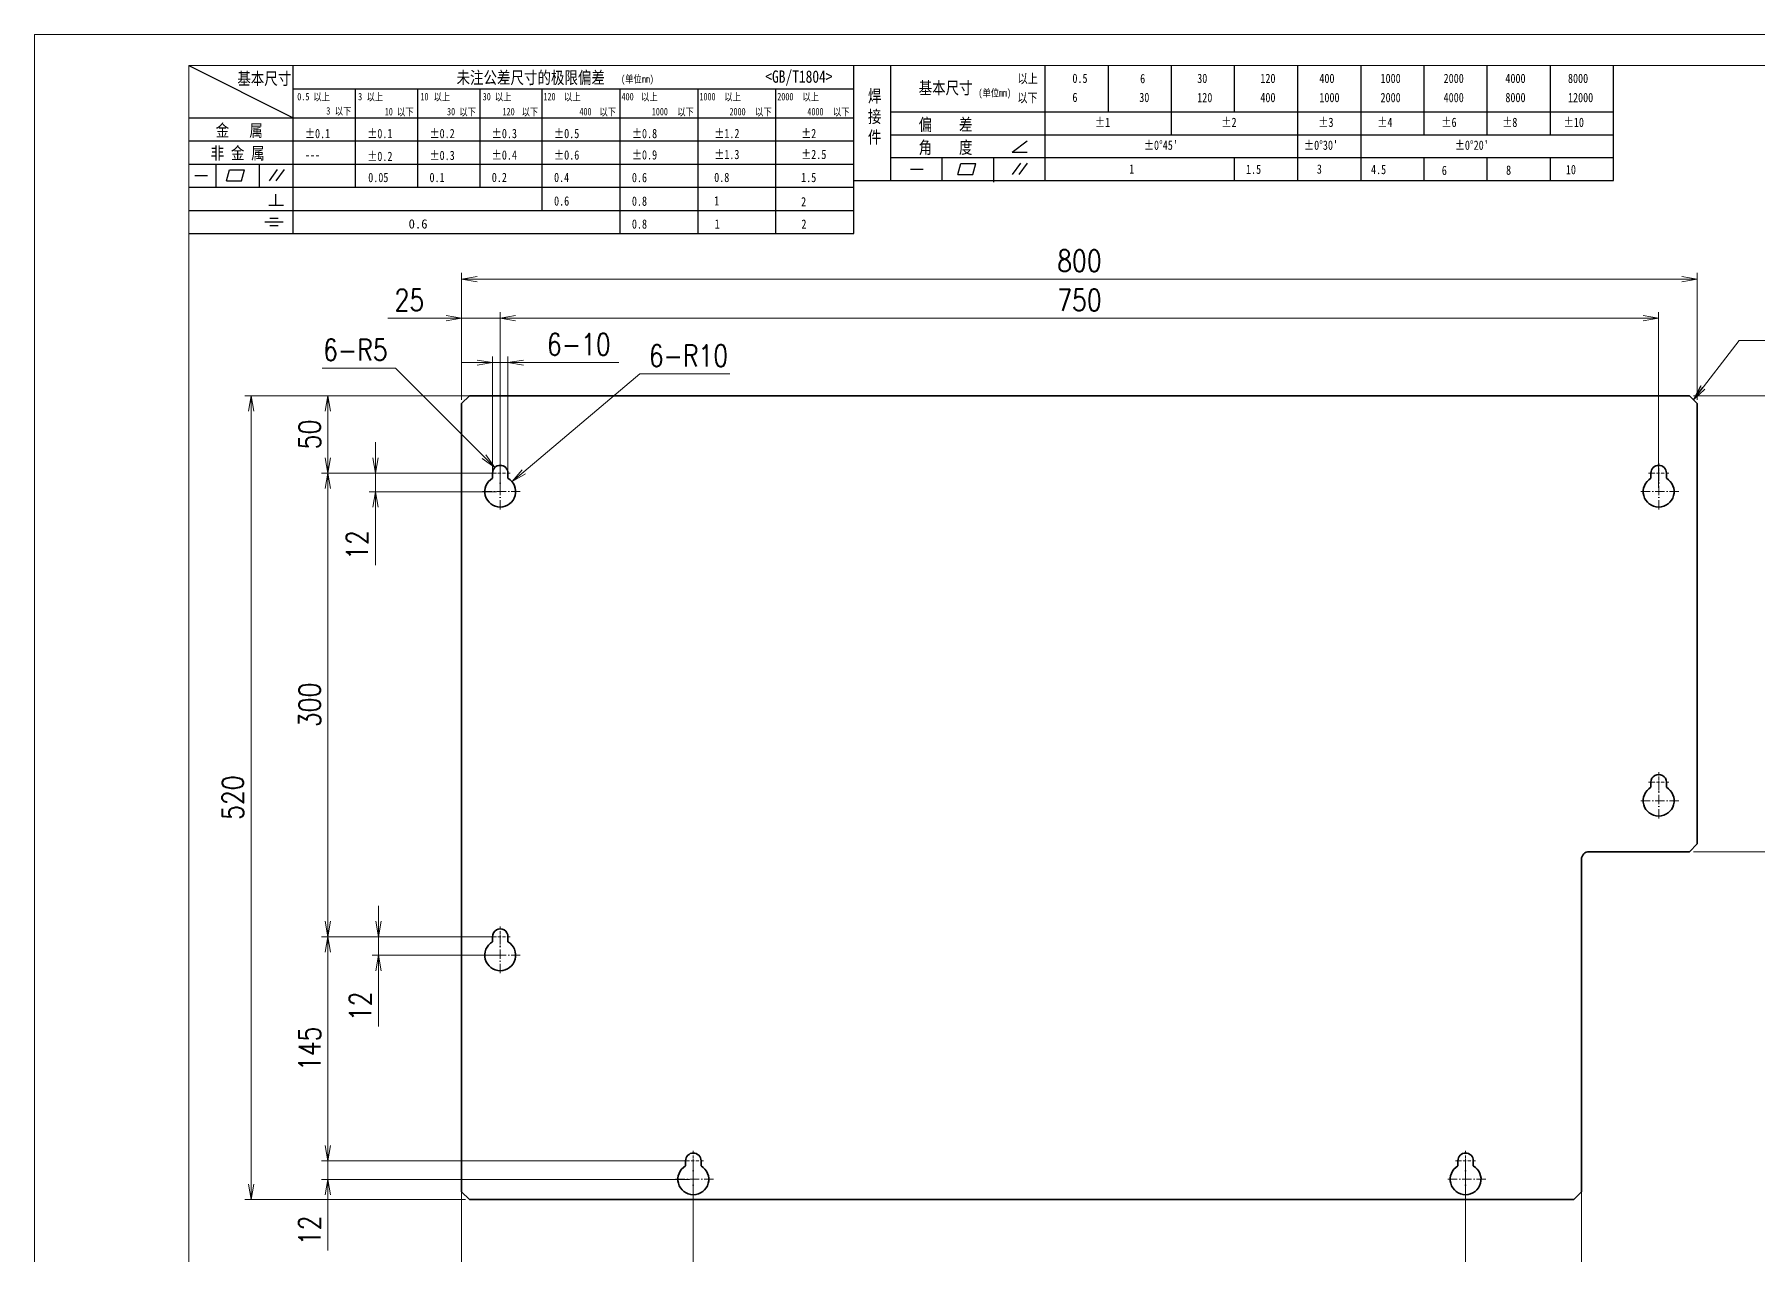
# Model space of a CAD drawing. Header units: millimetres. Extents: x 1333 to 190452, y -42879 to -5704.
# Drawn here: x 186973 to 188089, y -17362 to -16573 of the extents above; entities that cross this region are included whole.
import ezdxf

# ---------------------------------------------------------------- set-up
doc = ezdxf.new("R2010")
doc.units = ezdxf.units.MM
doc.header["$LTSCALE"] = 0.5
doc.linetypes.add('AM_ISO08W050x2', pattern=[9, 6, -0.75, 1.5, -0.75])
doc.linetypes.add('DASHDOT', pattern=[18.5, 12, -3, 0.5, -3])
for name, color, linetype, lineweight in [('中心线', 2, 'AM_ISO08W050x2', 18), ('图框', 7, 'Continuous', 18), ('标注线', 3, 'Continuous', 18)]:
    doc.layers.add(name, color=color, linetype=linetype, lineweight=lineweight)
doc.layers.add('图\\M+19E79\\M+195B6\\M+18E9A', color=7, linetype='Continuous')
doc.layers.add('打印-禁用', color=7, linetype='Continuous', lineweight=15, plot=False)
doc.styles.add('DIM', font='romans.shx', dxfattribs={"width": 0.8, "bigfont": 'bigfont.shx'})
doc.styles.add('国标', font='simfang.ttf', dxfattribs={"width": 0.8})
doc.dimstyles.new('DEH 1-4', dxfattribs={"dimscale": 4, "dimtxt": 3.5, "dimasz": 2.5, "dimexe": 1, "dimexo": 0.625, "dimgap": 1.2, "dimtad": 1, "dimdsep": 46, "dimtxsty": 'DIM', "dimblk": 'OPEN', "dimcen": 0, "dimclrd": 8, "dimclre": 8, "dimclrt": 2, "dimazin": 2, "dimtfac": 0.5, "dimtmove": 0, "dimatfit": 3, "dimldrblk": 'OPEN', "dimfxl": 0, "dimtolj": 2, "dimlwd": 18, "dimlwe": 18, "dimarcsym": 0})
doc.dimstyles.new('DEH 1-4$4', dxfattribs={"dimscale": 4, "dimtxt": 3.5, "dimasz": 2.5, "dimexe": 1, "dimexo": 0.625, "dimgap": 1.2, "dimtad": 1, "dimtoh": 1, "dimdsep": 46, "dimtxsty": 'DIM', "dimblk": 'OPEN', "dimcen": 0, "dimclrd": 8, "dimclre": 8, "dimclrt": 2, "dimazin": 2, "dimtfac": 0.5, "dimtofl": 0, "dimtmove": 0, "dimatfit": 3, "dimldrblk": 'OPEN', "dimfxl": 0, "dimtolj": 2, "dimlwd": 18, "dimlwe": 18, "dimarcsym": 0})

# ---------------------------------------------------------------- blocks, each defined once
blk = doc.blocks.new('GZDEH零件A3图框V01版')
at = {"layer": '图\\M+19E79\\M+195B6\\M+18E9A', "color": 9}
for p, q in [((2882.49, -1554.46), (2899.37, -1562.92)), ((2899.37, -1581.67), (2899.37, -1554.46)), ((2990.09, -1581.67), (2990.09, -1554.46)), ((2996.09, -1573.08), (2996.09, -1554.46)), ((3021.09, -1561.98), (3021.09, -1554.46)), ((3031.31, -1561.98), (3031.31, -1554.46)), ((3041.53, -1561.98), (3041.53, -1554.46)), ((3051.75, -1561.98), (3051.75, -1554.46)), ((3061.98, -1561.98), (3061.98, -1554.46)), ((3072.2, -1561.98), (3072.2, -1554.46)), ((3082.42, -1561.98), (3082.42, -1554.46)), ((3092.64, -1561.98), (3092.64, -1554.46)), ((3102.86, -1561.98), (3102.86, -1554.46)), ((3113.09, -1573.08), (3113.09, -1554.46)), ((2899.37, -1558.24), (2990.09, -1558.24)), ((2909.45, -1574.17), (2909.45, -1558.24)), ((2919.53, -1574.17), (2919.53, -1558.24)), ((2929.61, -1574.17), (2929.61, -1558.24)), ((2939.69, -1577.92), (2939.69, -1558.24)), ((2952.29, -1581.67), (2952.29, -1558.24)), ((2964.89, -1581.67), (2964.89, -1558.24)), ((2977.49, -1581.67), (2977.49, -1558.24)), ((2882.49, -1562.92), (2990.09, -1562.92)), ((2996.09, -1561.98), (3113.09, -1561.98)), ((3021.09, -1573.08), (3021.09, -1561.98)), ((3041.53, -1565.68), (3041.53, -1561.98)), ((3061.98, -1573.08), (3061.98, -1561.98)), ((3072.2, -1573.08), (3072.2, -1561.98)), ((3082.42, -1565.68), (3082.42, -1561.98)), ((3092.64, -1565.68), (3092.64, -1561.98)), ((3102.86, -1565.68), (3102.86, -1561.98)), ((2882.49, -1566.67), (2990.09, -1566.67)), ((2996.09, -1565.68), (3113.09, -1565.68)), ((3015.75, -1568.51), (3018.15, -1566.66)), ((2996.09, -1569.38), (3113.09, -1569.38)), ((3004.42, -1573.08), (3004.42, -1569.38)), ((3012.75, -1573.08), (3012.75, -1569.38)), ((3015.75, -1568.51), (3018.15, -1568.51)), ((3051.75, -1573.08), (3051.75, -1569.38)), ((3082.42, -1573.08), (3082.42, -1569.48)), ((3092.64, -1573.08), (3092.64, -1569.38)), ((3102.86, -1573.08), (3102.86, -1569.38)), ((2882.49, -1570.42), (2990.09, -1570.42)), ((2883.43, -1572.27), (2885.49, -1572.27)), ((2886.92, -1574.12), (2886.92, -1570.42)), ((2888.59, -1573.16), (2889.07, -1571.37)), ((2889.07, -1571.37), (2891.48, -1571.37)), ((2891, -1573.16), (2891.48, -1571.37)), ((2893.91, -1574.12), (2893.91, -1570.42)), ((2895.52, -1573.16), (2896.85, -1571.3)), ((2896.6, -1573.16), (2897.94, -1571.3)), ((2999.26, -1571.23), (3001.32, -1571.23)), ((3006.97, -1572.12), (3007.45, -1570.33)), ((3006.97, -1572.12), (3009.39, -1572.12)), ((3007.45, -1570.33), (3009.86, -1570.33)), ((3009.39, -1572.12), (3009.86, -1570.33)), ((3015.81, -1572.12), (3017.15, -1570.26)), ((3016.89, -1572.12), (3018.23, -1570.26)), ((2882.49, -1574.17), (2990.09, -1574.17)), ((2888.59, -1573.16), (2891, -1573.16)), ((2896.58, -1577.05), (2896.58, -1575.28)), ((2990.09, -1573.08), (3113.09, -1573.08)), ((3012.75, -1573.33), (3012.75, -1573.08)), ((2882.49, -1577.92), (2990.09, -1577.92)), ((2895.42, -1577.05), (2897.81, -1577.05)), ((2894.79, -1579.77), (2897.77, -1579.77)), ((2895.57, -1579.17), (2896.92, -1579.17)), ((2895.57, -1580.37), (2896.93, -1580.37)), ((2882.49, -1581.67), (2990.09, -1581.67))]:
    blk.add_line(p, q, dxfattribs=at)
at = {"layer": '图框', "linetype": 'Continuous'}
for p, q in [((2882.49, -1554.46), (2882.49, -1832.96)), ((3272.49, -1554.46), (2882.49, -1554.46))]:
    blk.add_line(p, q, dxfattribs=at)
at = {"layer": '打印-禁用', "linetype": 'Continuous'}
for p, q in [((2857.49, -1549.46), (2857.49, -1846.46)), ((3277.49, -1549.46), (2857.49, -1549.46))]:
    blk.add_line(p, q, dxfattribs=at)
at = {"layer": '图\\M+19E79\\M+195B6\\M+18E9A', "color": 9, "style": '国标', "width": 0.8}
for s, height, p in [('基本尺寸', 2, (2890.33, -1557.58)), ('未注公差尺寸的极限偏差', 2, (2925.81, -1557.44)), ('<GB/T1804>', 2, (2975.78, -1557.27)), ('以上', 1.5, (3016.64, -1557.33)), ('0.5', 1.5, (3025.49, -1557.3)), ('6', 1.5, (3036.45, -1557.34)), ('30', 1.5, (3045.69, -1557.31)), ('120', 1.5, (3055.91, -1557.31)), ('400', 1.5, (3065.46, -1557.31)), ('1000', 1.5, (3075.36, -1557.31)), ('2000', 1.5, (3085.57, -1557.31)), ('4000', 1.5, (3095.57, -1557.31)), ('8000', 1.5, (3105.7, -1557.31)), ('30', 1.2, (2930.04, -1560.11)), ('基本尺寸', 2, (3000.6, -1559.1)), ('以下', 1.5, (3016.58, -1560.43)), ('6', 1.5, (3025.49, -1560.38)), ('30', 1.5, (3036.31, -1560.39)), ('120', 1.5, (3045.69, -1560.41)), ('400', 1.5, (3055.91, -1560.41)), ('1000', 1.5, (3065.46, -1560.41)), ('2000', 1.5, (3075.36, -1560.41)), ('4000', 1.5, (3085.57, -1560.41)), ('8000', 1.5, (3095.57, -1560.41)), ('12000', 1.5, (3105.7, -1560.41)), ('金   属', 2, (2886.82, -1565.98)), ('±0.1', 1.5, (2901.27, -1566.23)), ('±0.1', 1.5, (2911.35, -1566.23)), ('±0.2', 1.5, (2921.43, -1566.23)), ('±0.3', 1.5, (2931.51, -1566.23)), ('±0.5', 1.5, (2941.59, -1566.23)), ('±0.8', 1.5, (2954.19, -1566.23)), ('±1.2', 1.5, (2967.51, -1566.23)), ('±2', 1.5, (2981.58, -1566.23)), ('偏    差', 2, (3000.6, -1565.04)), ('±1', 1.5, (3029.16, -1564.42)), ('±2', 1.5, (3049.61, -1564.42)), ('±3', 1.5, (3065.3, -1564.42)), ('±4', 1.5, (3074.85, -1564.42)), ('±6', 1.5, (3085.22, -1564.42)), ('±8', 1.5, (3095.06, -1564.42)), ('±10', 1.5, (3105.02, -1564.42)), ('非 金 属', 2, (2886.02, -1569.65)), ('角    度', 2, (3000.6, -1568.74)), ("±0%%D45'", 1.5, (3037.06, -1568.12)), ("±0%%D30'", 1.5, (3062.98, -1568.12)), ("±0%%D20'", 1.5, (3087.38, -1568.12)), ('---', 1.5, (2901.27, -1569.65)), ('±0.2', 1.5, (2911.35, -1569.92)), ('±0.3', 1.5, (2921.43, -1569.77)), ('±0.4', 1.5, (2931.51, -1569.71)), ('±0.6', 1.5, (2941.59, -1569.71)), ('±0.9', 1.5, (2954.19, -1569.68)), ('±1.3', 1.5, (2967.51, -1569.62)), ('±2.5', 1.5, (2981.58, -1569.61)), ('0.1', 1.5, (2921.43, -1573.34)), ('0.2', 1.5, (2931.51, -1573.33)), ('0.4', 1.5, (2941.59, -1573.33)), ('0.6', 1.5, (2954.19, -1573.35)), ('0.8', 1.5, (2967.51, -1573.33)), ('1.5', 1.5, (2981.58, -1573.34)), ('1', 1.5, (3034.69, -1571.98)), ('1.5', 1.5, (3053.59, -1572.01)), ('3', 1.5, (3065.05, -1571.98)), ('4.5', 1.5, (3073.82, -1572.05)), ('6', 1.5, (3085.28, -1572.19)), ('8', 1.5, (3095.68, -1572.15)), ('10', 1.5, (3105.36, -1572.06)), ('0.6', 1.5, (2941.59, -1577.14)), ('0.8', 1.5, (2954.19, -1577.17)), ('1', 1.5, (2967.51, -1577.12)), ('2', 1.5, (2981.58, -1577.26)), ('0.8', 1.5, (2954.19, -1580.87)), ('1', 1.5, (2967.59, -1580.86)), ('2', 1.5, (2981.62, -1580.89))]:
    blk.add_text(s, height=height, dxfattribs=at).set_placement(p)
at = {"layer": '图\\M+19E79\\M+195B6\\M+18E9A', "color": 9, "lineweight": 15, "style": '国标', "width": 0.8}
for s, p in [('(单位mm)', (2952.44, -1557.27)), ('0.5', (2900.03, -1560.11)), ('以上', (2902.64, -1560.16)), ('3', (2909.88, -1560.11)), ('以上', (2911.25, -1560.16)), ('10', (2919.96, -1560.11)), ('以上', (2922.09, -1560.16)), ('以上', (2932.02, -1560.16)), ('120', (2939.88, -1560.11)), ('以上', (2943.21, -1560.16)), ('400', (2952.52, -1560.11)), ('以上', (2955.68, -1560.16)), ('1000', (2965.12, -1560.11)), ('以上', (2969.16, -1560.16)), ('2000', (2977.72, -1560.11)), ('以上', (2981.8, -1560.16)), ('(单位mm)', (3010.27, -1559.51)), ('3', (2904.73, -1562.41)), ('以下', (2906.1, -1562.46)), ('10', (2914.19, -1562.54)), ('以下', (2916.18, -1562.59)), ('30', (2924.27, -1562.54)), ('以下', (2926.26, -1562.59)), ('120', (2933.26, -1562.54)), ('以下', (2936.34, -1562.59)), ('400', (2945.7, -1562.54)), ('以下', (2948.94, -1562.59)), ('1000', (2957.41, -1562.54)), ('以下', (2961.54, -1562.59)), ('2000', (2969.99, -1562.54)), ('以下', (2974.14, -1562.59)), ('4000', (2982.59, -1562.54)), ('以下', (2986.74, -1562.59))]:
    blk.add_text(s, height=1.2, dxfattribs=at).set_placement(p)
at = {"layer": '图\\M+19E79\\M+195B6\\M+18E9A', "color": 9, "lineweight": 13, "style": '国标'}
blk.add_text('0.6', height=1.5, dxfattribs=at).set_placement((2918.05, -1580.85))
at = {"layer": '图\\M+19E79\\M+195B6\\M+18E9A', "color": 9, "insert": (2992.39, -1558.41), "char_height": 2, "width": 3.1877, "attachment_point": 1, "style": '国标'}
blk.add_mtext('焊\\P接\\P件', dxfattribs=at)
at = {"layer": '图\\M+19E79\\M+195B6\\M+18E9A', "color": 9, "insert": (2911.51, -1573.37), "char_height": 1.5, "attachment_point": 7, "style": '国标'}
blk.add_mtext_dynamic_manual_height_columns('0.05', width=5.1982, gutter_width=12.5, heights=[0], dxfattribs=at)
blk = doc.blocks.new('DEH A3')
at = {"layer": '图框'}
blk.add_blockref('GZDEH零件A3图框V01版', (-2857.49, 1846.46), dxfattribs=at)
blk = doc.blocks.new('_Open')
at = {"color": 0, "linetype": 'ByBlock', "lineweight": -2}
for p, q in [((-1, 0.17), (0, 0)), ((-1, -0.17), (0, 0)), ((0, 0), (-1, 0))]:
    blk.add_line(p, q, dxfattribs=at)
blk = doc.blocks.new('*D179')
at = {"layer": 'Defpoints', "color": 0, "transparency": 16777216}
for p in [(188049.5, -16731.1), (187249.5, -16811.7), (188049.5, -16811.7)]:
    blk.add_point(p, dxfattribs=at)
at = {"layer": '标注线', "color": 8, "lineweight": 18, "transparency": 16777216}
for p, q in [((187249.5, -16809.2), (187249.5, -16727.1)), ((187259.5, -16731.1), (188039.5, -16731.1)), ((188049.5, -16809.2), (188049.5, -16727.1))]:
    blk.add_line(p, q, dxfattribs=at)
at = {"layer": '标注线', "color": 8, "lineweight": 18, "transparency": 16777216, "xscale": 10, "yscale": 10, "zscale": 10, "rotation": 180}
blk.add_blockref('_Open', (187249.5, -16731.1), dxfattribs=at)
at = {"layer": '标注线', "color": 8, "lineweight": 18, "transparency": 16777216, "xscale": 10, "yscale": 10, "zscale": 10}
blk.add_blockref('_Open', (188049.5, -16731.1), dxfattribs=at)
at = {"layer": '标注线', "color": 2, "transparency": 16777216, "insert": (187649.5, -16719.3), "char_height": 14, "attachment_point": 5, "style": 'DIM'}
blk.add_mtext('\\A2;800', dxfattribs=at)
blk = doc.blocks.new('*D180')
at = {"layer": 'Defpoints', "color": 0, "transparency": 16777216}
for p in [(187249.5, -16756.5), (187249.5, -16811.7), (187274.5, -16868.7)]:
    blk.add_point(p, dxfattribs=at)
at = {"layer": '标注线', "color": 8, "lineweight": 18, "transparency": 16777216}
for p, q in [((187249.5, -16809.2), (187249.5, -16752.5)), ((187274.5, -16866.2), (187274.5, -16752.5)), ((187239.5, -16756.5), (187201.8, -16756.5)), ((187274.5, -16756.5), (187249.5, -16756.5)), ((187284.5, -16756.5), (187294.5, -16756.5))]:
    blk.add_line(p, q, dxfattribs=at)
at = {"layer": '标注线', "color": 8, "lineweight": 18, "transparency": 16777216, "xscale": 10, "yscale": 10, "zscale": 10}
blk.add_blockref('_Open', (187249.5, -16756.5), dxfattribs=at)
at = {"layer": '标注线', "color": 8, "lineweight": 18, "transparency": 16777216, "xscale": 10, "yscale": 10, "zscale": 10, "rotation": 180}
blk.add_blockref('_Open', (187274.5, -16756.5), dxfattribs=at)
at = {"layer": '标注线', "color": 2, "transparency": 16777216, "insert": (187215.7, -16744.7), "char_height": 14, "attachment_point": 5, "style": 'DIM'}
blk.add_mtext('\\A2;25', dxfattribs=at)
blk = doc.blocks.new('*D181')
at = {"layer": 'Defpoints', "color": 0, "transparency": 16777216}
for p in [(188024.5, -16756.5), (187274.5, -16868.7), (188024.5, -16868.7)]:
    blk.add_point(p, dxfattribs=at)
at = {"layer": '标注线', "color": 8, "lineweight": 18, "transparency": 16777216}
for p, q in [((187274.5, -16866.2), (187274.5, -16752.5)), ((188024.5, -16866.2), (188024.5, -16752.5)), ((187284.5, -16756.5), (188014.5, -16756.5))]:
    blk.add_line(p, q, dxfattribs=at)
at = {"layer": '标注线', "color": 8, "lineweight": 18, "transparency": 16777216, "xscale": 10, "yscale": 10, "zscale": 10, "rotation": 180}
blk.add_blockref('_Open', (187274.5, -16756.5), dxfattribs=at)
at = {"layer": '标注线', "color": 8, "lineweight": 18, "transparency": 16777216, "xscale": 10, "yscale": 10, "zscale": 10}
blk.add_blockref('_Open', (188024.5, -16756.5), dxfattribs=at)
at = {"layer": '标注线', "color": 2, "transparency": 16777216, "insert": (187649.5, -16744.7), "char_height": 14, "attachment_point": 5, "style": 'DIM'}
blk.add_mtext('\\A2;750', dxfattribs=at)
blk = doc.blocks.new('*D182')
at = {"layer": 'Defpoints', "color": 0, "transparency": 16777216}
for p in [(187113.2, -16806.7), (187261.1, -16806.7), (187254.5, -17326.7)]:
    blk.add_point(p, dxfattribs=at)
at = {"layer": '标注线', "color": 8, "lineweight": 18, "transparency": 16777216}
for p, q in [((187258.6, -16806.7), (187109.2, -16806.7)), ((187113.2, -17316.7), (187113.2, -16816.7)), ((187252, -17326.7), (187109.2, -17326.7))]:
    blk.add_line(p, q, dxfattribs=at)
at = {"layer": '标注线', "color": 8, "lineweight": 18, "transparency": 16777216, "xscale": 10, "yscale": 10, "zscale": 10}
for p, rotation in [((187113.2, -16806.7), 90), ((187113.2, -17326.7), 270)]:
    blk.add_blockref('_Open', p, dxfattribs=dict(at, rotation=rotation))
at = {"layer": '标注线', "color": 2, "transparency": 16777216, "insert": (187101.4, -17066.7), "char_height": 14, "attachment_point": 5, "rotation": 90, "style": 'DIM'}
blk.add_mtext('\\A2;520', dxfattribs=at)
blk = doc.blocks.new('*D183')
at = {"layer": 'Defpoints', "color": 0, "transparency": 16777216}
for p in [(188044.5, -16806.7), (188044.5, -17101.7), (188159.6, -17101.7)]:
    blk.add_point(p, dxfattribs=at)
at = {"layer": '标注线', "color": 8, "lineweight": 18, "transparency": 16777216}
for p, q in [((188047, -16806.7), (188163.6, -16806.7)), ((188159.6, -16816.7), (188159.6, -17091.7)), ((188047, -17101.7), (188163.6, -17101.7))]:
    blk.add_line(p, q, dxfattribs=at)
at = {"layer": '标注线', "color": 8, "lineweight": 18, "transparency": 16777216, "xscale": 10, "yscale": 10, "zscale": 10}
for p, rotation in [((188159.6, -16806.7), 90), ((188159.6, -17101.7), 270)]:
    blk.add_blockref('_Open', p, dxfattribs=dict(at, rotation=rotation))
at = {"layer": '标注线', "color": 2, "transparency": 16777216, "insert": (188147.8, -16954.2), "char_height": 14, "attachment_point": 5, "rotation": 90, "style": 'DIM'}
blk.add_mtext('\\A2;295', dxfattribs=at)
blk = doc.blocks.new('*D184')
at = {"layer": 'Defpoints', "color": 0, "transparency": 16777216}
for p in [(187974.5, -17298.7), (187249.5, -17317.6), (187974.5, -17477.2)]:
    blk.add_point(p, dxfattribs=at)
at = {"layer": '标注线', "color": 8, "lineweight": 18, "transparency": 16777216}
for p, q in [((187974.5, -17301.2), (187974.5, -17481.2)), ((187249.5, -17320.1), (187249.5, -17481.2)), ((187259.5, -17477.2), (187964.5, -17477.2))]:
    blk.add_line(p, q, dxfattribs=at)
at = {"layer": '标注线', "color": 8, "lineweight": 18, "transparency": 16777216, "xscale": 10, "yscale": 10, "zscale": 10, "rotation": 180}
blk.add_blockref('_Open', (187249.5, -17477.2), dxfattribs=at)
at = {"layer": '标注线', "color": 8, "lineweight": 18, "transparency": 16777216, "xscale": 10, "yscale": 10, "zscale": 10}
blk.add_blockref('_Open', (187974.5, -17477.2), dxfattribs=at)
at = {"layer": '标注线', "color": 2, "transparency": 16777216, "insert": (187612, -17465.4), "char_height": 14, "attachment_point": 5, "style": 'DIM'}
blk.add_mtext('\\A2;725', dxfattribs=at)
blk = doc.blocks.new('*D185')
at = {"layer": 'Defpoints', "color": 0, "transparency": 16777216}
for p in [(187399.5, -17301.7), (187249.5, -17310.3), (187249.5, -17434.4)]:
    blk.add_point(p, dxfattribs=at)
at = {"layer": '标注线', "color": 8, "lineweight": 18, "transparency": 16777216}
for p, q in [((187249.5, -17312.8), (187249.5, -17438.4)), ((187399.5, -17304.2), (187399.5, -17438.4)), ((187389.5, -17434.4), (187259.5, -17434.4))]:
    blk.add_line(p, q, dxfattribs=at)
at = {"layer": '标注线', "color": 8, "lineweight": 18, "transparency": 16777216, "xscale": 10, "yscale": 10, "zscale": 10, "rotation": 180}
blk.add_blockref('_Open', (187249.5, -17434.4), dxfattribs=at)
at = {"layer": '标注线', "color": 8, "lineweight": 18, "transparency": 16777216, "xscale": 10, "yscale": 10, "zscale": 10}
blk.add_blockref('_Open', (187399.5, -17434.4), dxfattribs=at)
at = {"layer": '标注线', "color": 2, "transparency": 16777216, "insert": (187324.5, -17422.6), "char_height": 14, "attachment_point": 5, "style": 'DIM'}
blk.add_mtext('\\A2;150', dxfattribs=at)
blk = doc.blocks.new('*D186')
at = {"layer": 'Defpoints', "color": 0, "transparency": 16777216}
for p in [(187399.5, -17301.7), (187899.5, -17301.7), (187899.5, -17434.4)]:
    blk.add_point(p, dxfattribs=at)
at = {"layer": '标注线', "color": 8, "lineweight": 18, "transparency": 16777216}
for p, q in [((187399.5, -17304.2), (187399.5, -17438.4)), ((187899.5, -17304.2), (187899.5, -17438.4)), ((187409.5, -17434.4), (187889.5, -17434.4))]:
    blk.add_line(p, q, dxfattribs=at)
at = {"layer": '标注线', "color": 8, "lineweight": 18, "transparency": 16777216, "xscale": 10, "yscale": 10, "zscale": 10, "rotation": 180}
blk.add_blockref('_Open', (187399.5, -17434.4), dxfattribs=at)
at = {"layer": '标注线', "color": 8, "lineweight": 18, "transparency": 16777216, "xscale": 10, "yscale": 10, "zscale": 10}
blk.add_blockref('_Open', (187899.5, -17434.4), dxfattribs=at)
at = {"layer": '标注线', "color": 2, "transparency": 16777216, "insert": (187649.5, -17422.6), "char_height": 14, "attachment_point": 5, "style": 'DIM'}
blk.add_mtext('\\A2;500', dxfattribs=at)
blk = doc.blocks.new('*D187')
at = {"layer": 'Defpoints', "color": 0, "transparency": 16777216}
for p in [(187162.9, -16806.7), (187288.9, -16806.7), (187274.5, -16856.7)]:
    blk.add_point(p, dxfattribs=at)
at = {"layer": '标注线', "color": 8, "lineweight": 18, "transparency": 16777216}
for p, q in [((187286.4, -16806.7), (187158.9, -16806.7)), ((187162.9, -16846.7), (187162.9, -16816.7)), ((187272, -16856.7), (187158.9, -16856.7))]:
    blk.add_line(p, q, dxfattribs=at)
at = {"layer": '标注线', "color": 8, "lineweight": 18, "transparency": 16777216, "xscale": 10, "yscale": 10, "zscale": 10}
for p, rotation in [((187162.9, -16806.7), 90), ((187162.9, -16856.7), 270)]:
    blk.add_blockref('_Open', p, dxfattribs=dict(at, rotation=rotation))
at = {"layer": '标注线', "color": 2, "transparency": 16777216, "insert": (187151.1, -16831.7), "char_height": 14, "attachment_point": 5, "rotation": 90, "style": 'DIM'}
blk.add_mtext('\\A2;50', dxfattribs=at)
blk = doc.blocks.new('*D188')
at = {"layer": 'Defpoints', "color": 0, "transparency": 16777216}
for p in [(187274.5, -16856.7), (187193.7, -16868.7), (187274.5, -16868.7)]:
    blk.add_point(p, dxfattribs=at)
at = {"layer": '标注线', "color": 8, "lineweight": 18, "transparency": 16777216}
for p, q in [((187193.7, -16846.7), (187193.7, -16836.7)), ((187272, -16856.7), (187189.7, -16856.7)), ((187193.7, -16856.7), (187193.7, -16868.7)), ((187272, -16868.7), (187189.7, -16868.7)), ((187193.7, -16878.7), (187193.7, -16916.3))]:
    blk.add_line(p, q, dxfattribs=at)
at = {"layer": '标注线', "color": 8, "lineweight": 18, "transparency": 16777216, "xscale": 10, "yscale": 10, "zscale": 10}
for p, rotation in [((187193.7, -16856.7), 270), ((187193.7, -16868.7), 90)]:
    blk.add_blockref('_Open', p, dxfattribs=dict(at, rotation=rotation))
at = {"layer": '标注线', "color": 2, "transparency": 16777216, "insert": (187181.9, -16903.2), "char_height": 14, "attachment_point": 5, "rotation": 90, "style": 'DIM'}
blk.add_mtext('\\A2;12', dxfattribs=at)
blk = doc.blocks.new('*D189')
at = {"layer": 'Defpoints', "color": 0, "transparency": 16777216}
for p in [(187274.5, -16856.7), (187162.9, -17156.7), (187274.5, -17156.7)]:
    blk.add_point(p, dxfattribs=at)
at = {"layer": '标注线', "color": 8, "lineweight": 18, "transparency": 16777216}
for p, q in [((187272, -16856.7), (187158.9, -16856.7)), ((187162.9, -16866.7), (187162.9, -17146.7)), ((187272, -17156.7), (187158.9, -17156.7))]:
    blk.add_line(p, q, dxfattribs=at)
at = {"layer": '标注线', "color": 8, "lineweight": 18, "transparency": 16777216, "xscale": 10, "yscale": 10, "zscale": 10}
for p, rotation in [((187162.9, -16856.7), 90), ((187162.9, -17156.7), 270)]:
    blk.add_blockref('_Open', p, dxfattribs=dict(at, rotation=rotation))
at = {"layer": '标注线', "color": 2, "transparency": 16777216, "insert": (187151.1, -17006.7), "char_height": 14, "attachment_point": 5, "rotation": 90, "style": 'DIM'}
blk.add_mtext('\\A2;300', dxfattribs=at)
blk = doc.blocks.new('*D190')
at = {"layer": 'Defpoints', "color": 0, "transparency": 16777216}
for p in [(187274.5, -17156.7), (187162.9, -17301.7), (187399.5, -17301.7)]:
    blk.add_point(p, dxfattribs=at)
at = {"layer": '标注线', "color": 8, "lineweight": 18, "transparency": 16777216}
for p, q in [((187272, -17156.7), (187158.9, -17156.7)), ((187162.9, -17166.7), (187162.9, -17291.7)), ((187397, -17301.7), (187158.9, -17301.7))]:
    blk.add_line(p, q, dxfattribs=at)
at = {"layer": '标注线', "color": 8, "lineweight": 18, "transparency": 16777216, "xscale": 10, "yscale": 10, "zscale": 10}
for p, rotation in [((187162.9, -17156.7), 90), ((187162.9, -17301.7), 270)]:
    blk.add_blockref('_Open', p, dxfattribs=dict(at, rotation=rotation))
at = {"layer": '标注线', "color": 2, "transparency": 16777216, "insert": (187151.1, -17229.2), "char_height": 14, "attachment_point": 5, "rotation": 90, "style": 'DIM'}
blk.add_mtext('\\A2;145', dxfattribs=at)
blk = doc.blocks.new('*D191')
at = {"layer": 'Defpoints', "color": 0, "transparency": 16777216}
for p in [(187274.5, -17156.7), (187195.7, -17168.7), (187274.5, -17168.7)]:
    blk.add_point(p, dxfattribs=at)
at = {"layer": '标注线', "color": 8, "lineweight": 18, "transparency": 16777216}
for p, q in [((187195.7, -17146.7), (187195.7, -17136.7)), ((187272, -17156.7), (187191.7, -17156.7)), ((187195.7, -17156.7), (187195.7, -17168.7)), ((187272, -17168.7), (187191.7, -17168.7)), ((187195.7, -17178.7), (187195.7, -17214.8))]:
    blk.add_line(p, q, dxfattribs=at)
at = {"layer": '标注线', "color": 8, "lineweight": 18, "transparency": 16777216, "xscale": 10, "yscale": 10, "zscale": 10}
for p, rotation in [((187195.7, -17156.7), 270), ((187195.7, -17168.7), 90)]:
    blk.add_blockref('_Open', p, dxfattribs=dict(at, rotation=rotation))
at = {"layer": '标注线', "color": 2, "transparency": 16777216, "insert": (187183.9, -17201.7), "char_height": 14, "attachment_point": 5, "rotation": 90, "style": 'DIM'}
blk.add_mtext('\\A2;12', dxfattribs=at)
blk = doc.blocks.new('*D192')
at = {"layer": 'Defpoints', "color": 0, "transparency": 16777216}
for p in [(187399.5, -17301.7), (187162.9, -17313.7), (187399.5, -17313.7)]:
    blk.add_point(p, dxfattribs=at)
at = {"layer": '标注线', "color": 8, "lineweight": 18, "transparency": 16777216}
for p, q in [((187162.9, -17291.7), (187162.9, -17281.7)), ((187397, -17301.7), (187158.9, -17301.7)), ((187162.9, -17301.7), (187162.9, -17313.7)), ((187397, -17313.7), (187158.9, -17313.7)), ((187162.9, -17323.7), (187162.9, -17359.8))]:
    blk.add_line(p, q, dxfattribs=at)
at = {"layer": '标注线', "color": 8, "lineweight": 18, "transparency": 16777216, "xscale": 10, "yscale": 10, "zscale": 10}
for p, rotation in [((187162.9, -17301.7), 270), ((187162.9, -17313.7), 90)]:
    blk.add_blockref('_Open', p, dxfattribs=dict(at, rotation=rotation))
at = {"layer": '标注线', "color": 2, "transparency": 16777216, "insert": (187151.1, -17346.7), "char_height": 14, "attachment_point": 5, "rotation": 90, "style": 'DIM'}
blk.add_mtext('\\A2;12', dxfattribs=at)
blk = doc.blocks.new('*D193')
at = {"layer": 'Defpoints', "color": 0, "transparency": 16777216}
for p in [(187282.2, -16862.2), (187274.5, -16868.7)]:
    blk.add_point(p, dxfattribs=at)
at = {"layer": '标注线', "color": 8, "lineweight": 18, "transparency": 16777216}
for p, q in [((187364.9, -16792.5), (187289.8, -16855.8)), ((187423.1, -16792.5), (187364.9, -16792.5))]:
    blk.add_line(p, q, dxfattribs=at)
at = {"layer": '标注线', "color": 8, "lineweight": 18, "transparency": 16777216, "xscale": 10, "yscale": 10, "zscale": 10, "rotation": 220.0998338178492}
blk.add_blockref('_Open', (187282.2, -16862.2), dxfattribs=at)
at = {"layer": '标注线', "color": 2, "transparency": 16777216, "insert": (187396.4, -16780.7), "char_height": 14, "attachment_point": 5, "style": 'DIM'}
blk.add_mtext('\\A2;{\\Fromans,bigfont|c134;6-}R10', dxfattribs=at)
blk = doc.blocks.new('*D194')
at = {"layer": 'Defpoints', "color": 0, "transparency": 16777216}
for p in [(187271, -16853.1), (187274.5, -16856.7)]:
    blk.add_point(p, dxfattribs=at)
at = {"layer": '标注线', "color": 8, "lineweight": 18, "transparency": 16777216}
for p, q in [((187159.3, -16788.7), (187206.8, -16788.7)), ((187206.8, -16788.7), (187263.9, -16846))]:
    blk.add_line(p, q, dxfattribs=at)
at = {"layer": '标注线', "color": 8, "lineweight": 18, "transparency": 16777216, "xscale": 10, "yscale": 10, "zscale": 10, "rotation": 314.9083276133328}
blk.add_blockref('_Open', (187271, -16853.1), dxfattribs=at)
at = {"layer": '标注线', "color": 2, "transparency": 16777216, "insert": (187180.7, -16776.9), "char_height": 14, "attachment_point": 5, "style": 'DIM'}
blk.add_mtext('\\A2;{\\Fromans,bigfont|c134;6-}R5', dxfattribs=at)
blk = doc.blocks.new('*D195')
at = {"layer": 'Defpoints', "color": 0, "transparency": 16777216}
for p in [(187279.5, -16785.2), (187269.5, -16858.3), (187279.5, -16858.3)]:
    blk.add_point(p, dxfattribs=at)
at = {"layer": '标注线', "color": 8, "lineweight": 18, "transparency": 16777216}
for p, q in [((187259.5, -16785.2), (187249.5, -16785.2)), ((187269.5, -16855.8), (187269.5, -16781.2)), ((187269.5, -16785.2), (187279.5, -16785.2)), ((187279.5, -16855.8), (187279.5, -16781.2)), ((187289.5, -16785.2), (187351.3, -16785.2))]:
    blk.add_line(p, q, dxfattribs=at)
at = {"layer": '标注线', "color": 8, "lineweight": 18, "transparency": 16777216, "xscale": 10, "yscale": 10, "zscale": 10}
blk.add_blockref('_Open', (187269.5, -16785.2), dxfattribs=at)
at = {"layer": '标注线', "color": 8, "lineweight": 18, "transparency": 16777216, "xscale": 10, "yscale": 10, "zscale": 10, "rotation": 180}
blk.add_blockref('_Open', (187279.5, -16785.2), dxfattribs=at)
at = {"layer": '标注线', "color": 2, "transparency": 16777216, "insert": (187325.4, -16773.4), "char_height": 14, "attachment_point": 5, "style": 'DIM'}
blk.add_mtext('\\A2;{\\Fromans,bigfont|c134;6-}10', dxfattribs=at)

msp = doc.modelspace()

# ---------------------------------------------------------------- linework, layer by layer
at = {"color": 7, "lineweight": 35, "ltscale": 0.176777}
for p, q in [((187254.524, -16806.656), (187249.524, -16811.656)), ((188049.524, -16811.656), (188044.524, -16806.656)), ((188049.524, -17096.656), (188044.524, -17101.656)), ((187249.524, -17321.656), (187254.524, -17326.656)), ((187969.524, -17326.656), (187974.524, -17321.656))]:
    msp.add_line(p, q, dxfattribs=at)
at = {"color": 7, "lineweight": 35}
for p, q in [((188044.524, -16806.656), (187254.524, -16806.656)), ((187249.524, -17321.656), (187249.524, -16811.656)), ((188049.524, -16811.656), (188049.524, -17096.656)), ((187979.524, -17101.656), (188044.524, -17101.656)), ((187974.524, -17106.656), (187974.524, -17321.656)), ((187254.524, -17326.656), (187969.524, -17326.656))]:
    msp.add_line(p, q, dxfattribs=at)
at = {"color": 7, "lineweight": 35, "ltscale": 0.083493}
for p, q in [((187269.524, -16859.996), (187269.524, -16856.656)), ((187279.524, -16856.656), (187279.524, -16859.996)), ((188019.524, -16859.996), (188019.524, -16856.656)), ((188029.524, -16856.656), (188029.524, -16859.996))]:
    msp.add_line(p, q, dxfattribs=at)
at = {"color": 7, "lineweight": 35, "ltscale": 0.083494}
for p, q in [((188019.524, -17059.996), (188019.524, -17056.656)), ((188029.524, -17056.656), (188029.524, -17059.996)), ((187269.524, -17159.996), (187269.524, -17156.656)), ((187279.524, -17156.656), (187279.524, -17159.996)), ((187394.524, -17304.996), (187394.524, -17301.656)), ((187404.524, -17301.656), (187404.524, -17304.996)), ((187894.524, -17304.996), (187894.524, -17301.656)), ((187904.524, -17301.656), (187904.524, -17304.996))]:
    msp.add_line(p, q, dxfattribs=at)
at = {"color": 7, "lineweight": 35}
for centre, radius, start, end in [((187274.524, -16856.656), 5, 0, 179.999995), ((188024.524, -16856.656), 5, 0, 179.999995), ((187274.524, -16868.656), 10, 120.000003, 60.000002), ((188024.524, -16868.656), 10, 120.000003, 60.000002), ((188024.524, -17056.656), 5, 0, 180.000005), ((188024.524, -17068.656), 10, 120.000003, 60.000002), ((187979.524, -17106.656), 5, 90.000003, 180.000005), ((187274.524, -17156.656), 5, 0, 180.000005), ((187274.524, -17168.656), 10, 120.000003, 60.000002), ((187399.524, -17301.656), 5, 0, 179.999995), ((187899.524, -17301.656), 5, 0, 179.999995), ((187399.524, -17313.656), 10, 120.000003, 60.000002), ((187899.524, -17313.656), 10, 120.000003, 60.000002)]:
    msp.add_arc(centre, radius, start, end, dxfattribs=at)
at = {"layer": '中心线', "linetype": 'DASHDOT', "lineweight": 13, "ltscale": 0.325}
for p, q in [((187274.524, -16850.156), (187274.524, -16863.156)), ((188024.524, -16850.156), (188024.524, -16863.156)), ((187281.024, -16856.656), (187268.024, -16856.656)), ((188031.024, -16856.656), (188018.024, -16856.656)), ((188031.024, -17056.656), (188018.024, -17056.656)), ((188024.524, -17050.156), (188024.524, -17063.156)), ((187281.024, -17156.656), (187268.024, -17156.656)), ((187274.524, -17150.156), (187274.524, -17163.156)), ((187406.024, -17301.656), (187393.024, -17301.656)), ((187399.524, -17295.156), (187399.524, -17308.156)), ((187906.024, -17301.656), (187893.024, -17301.656)), ((187899.524, -17295.156), (187899.524, -17308.156))]:
    msp.add_line(p, q, dxfattribs=at)
at = {"layer": '中心线', "linetype": 'DASHDOT', "lineweight": 13}
for p, q in [((187274.524, -16855.656), (187274.524, -16881.656)), ((188024.524, -16855.656), (188024.524, -16881.656)), ((187287.524, -16868.656), (187261.524, -16868.656)), ((188037.524, -16868.656), (188011.524, -16868.656)), ((188024.524, -17055.656), (188024.524, -17081.656)), ((188037.524, -17068.656), (188011.524, -17068.656)), ((187274.524, -17155.656), (187274.524, -17181.656)), ((187287.524, -17168.656), (187261.524, -17168.656)), ((187399.524, -17300.656), (187399.524, -17326.656)), ((187899.524, -17300.656), (187899.524, -17326.656)), ((187412.524, -17313.656), (187386.524, -17313.656)), ((187912.524, -17313.656), (187886.524, -17313.656))]:
    msp.add_line(p, q, dxfattribs=at)

# ---------------------------------------------------------------- block references
at = {"layer": '图框', "xscale": 4, "yscale": 4, "zscale": 4}
msp.add_blockref('DEH A3', (186972.96, -17760.849), dxfattribs=at)

# ---------------------------------------------------------------- dimensions: what is measured, and where the dimension line sits
at = {"layer": '标注线'}
for base, p1, p2, picture, middle in [((188049.524, -16731.087), (187249.524, -16811.656), (188049.524, -16811.656), '*D179', (187649.524, -16719.287)), ((187249.524, -16756.46), (187274.524, -16868.656), (187249.524, -16811.656), '*D180', (187215.658, -16744.66)), ((188024.524, -16756.46), (187274.524, -16868.656), (188024.524, -16868.656), '*D181', (187649.524, -16744.66)), ((187974.524, -17477.187), (187249.524, -17317.6), (187974.524, -17298.703), '*D184', (187612.024, -17465.387)), ((187249.524, -17434.394), (187399.524, -17301.656), (187249.524, -17310.309), '*D185', (187324.524, -17422.594)), ((187899.524, -17434.394), (187399.524, -17301.656), (187899.524, -17301.656), '*D186', (187649.524, -17422.594))]:
    dim = msp.add_linear_dim(base=base, p1=p1, p2=p2, dimstyle='DEH 1-4', dxfattribs=at)
    dim.commit()
    dim.dimension.update_dxf_attribs({"geometry": picture, "text_midpoint": middle})
dim = msp.add_linear_dim(base=(187279.524, -16785.219), p1=(187269.524, -16858.326), p2=(187279.524, -16858.326), text='{\\Fromans,bigfont|c134;6-}<>', dimstyle='DEH 1-4', dxfattribs=at)
dim.commit()
dim.dimension.update_dxf_attribs({"geometry": '*D195', "text_midpoint": (187325.391, -16773.419)})
for center, mpoint, picture, middle in [((187274.524, -16856.656), (187270.994, -16853.115), '*D194', (187180.657, -16788.706)), ((187274.524, -16868.656), (187282.173, -16862.215), '*D193', (187396.4, -16792.525))]:
    dim = msp.add_radius_dim(center=center, mpoint=mpoint, text='{\\Fromans,bigfont|c134;6-}<>', dimstyle='DEH 1-4$4', dxfattribs=at)
    dim.commit()
    dim.dimension.update_dxf_attribs({"geometry": picture, "text_midpoint": middle, "dimtype": 164})
for base, p1, p2, picture, middle in [((187113.225, -16806.656), (187254.524, -17326.656), (187261.107, -16806.656), '*D182', (187101.425, -17066.656)), ((187162.903, -16806.656), (187274.524, -16856.656), (187288.901, -16806.656), '*D187', (187151.103, -16831.656)), ((188159.561, -17101.656), (188044.524, -16806.656), (188044.524, -17101.656), '*D183', (188147.761, -16954.156)), ((187162.903, -17156.656), (187274.524, -16856.656), (187274.524, -17156.656), '*D189', (187151.103, -17006.656)), ((187195.733, -17168.656), (187274.524, -17156.656), (187274.524, -17168.656), '*D191', (187183.933, -17201.723)), ((187162.903, -17301.656), (187274.524, -17156.656), (187399.524, -17301.656), '*D190', (187151.103, -17229.156)), ((187162.903, -17313.656), (187399.524, -17301.656), (187399.524, -17313.656), '*D192', (187151.103, -17346.723))]:
    dim = msp.add_linear_dim(base=base, p1=p1, p2=p2, angle=90, dimstyle='DEH 1-4', dxfattribs=at)
    dim.commit()
    dim.dimension.update_dxf_attribs({"geometry": picture, "text_midpoint": middle})
dim = msp.add_linear_dim(base=(187193.703, -16868.656), p1=(187274.524, -16856.656), p2=(187274.524, -16868.656), angle=90, dimstyle='DEH 1-4', dxfattribs=at)
dim.commit()
dim.dimension.update_dxf_attribs({"geometry": '*D188', "text_midpoint": (187193.703, -16903.222), "dimtype": 160})

# ---------------------------------------------------------------- leaders
msp.add_leader([(188047.024, -16809.156), (188076.732, -16770.827), (188132.182, -16770.827)], dimstyle='DEH 1-4', override={"dimgap": 1.2, "dimtad": 1}, dxfattribs=at)

doc.saveas('drawing.dxf')
